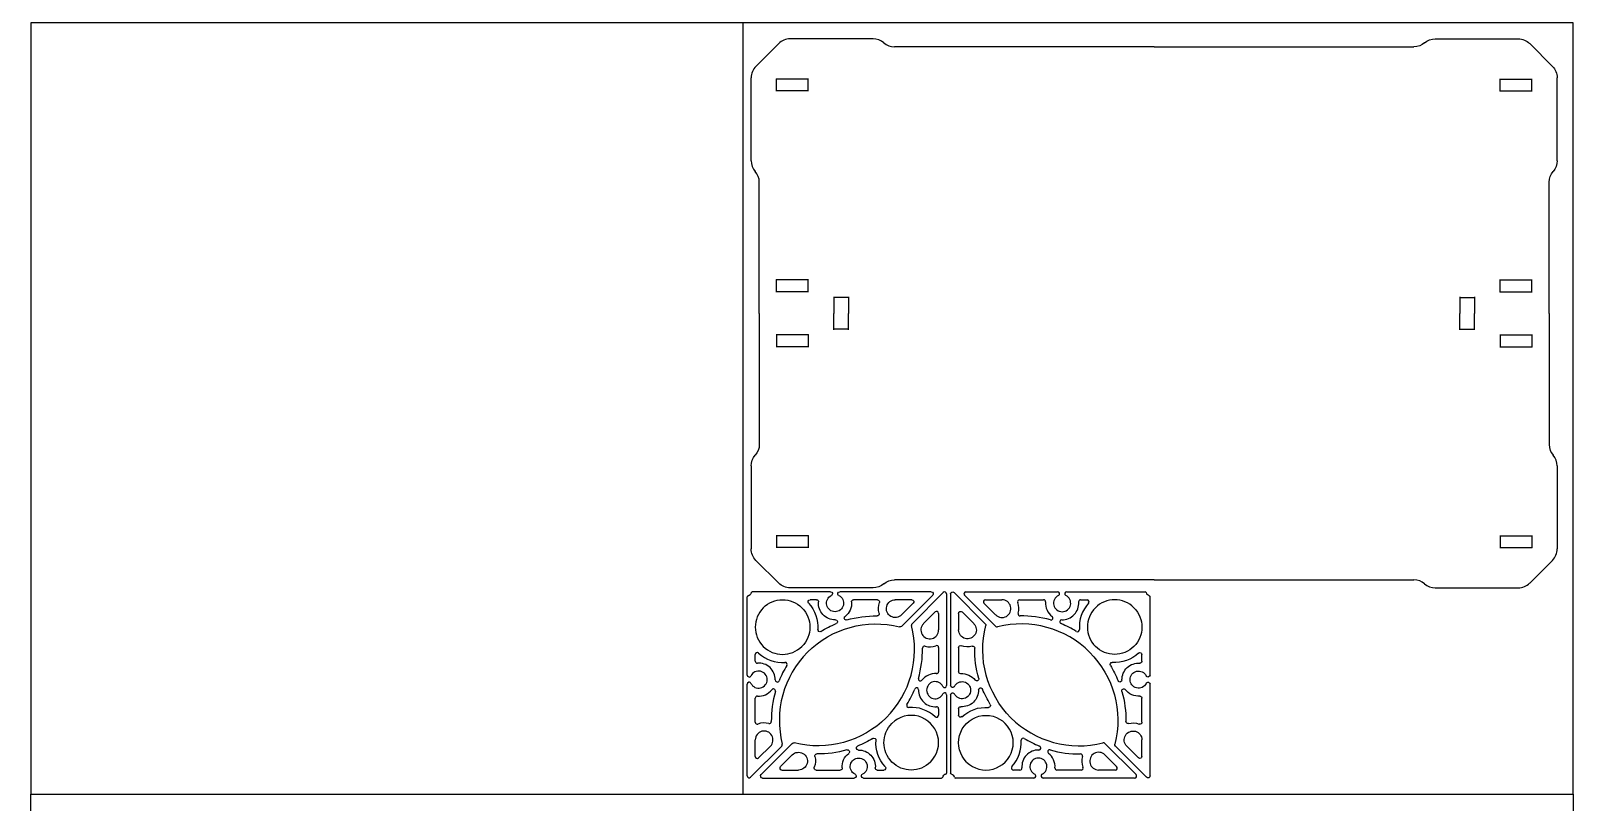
# Model space of a CAD drawing. Header units: inches. Extents: x -248 to 382, y -86 to 166.
# Drawn here: x 89.99 to 113.99, y 31.55 to 43.55 of the extents above; entities that cross this region are included whole.
import ezdxf

# ---------------------------------------------------------------- set-up
doc = ezdxf.new("R2010")
doc.units = ezdxf.units.IN
doc.header["$MEASUREMENT"] = 0
doc.layers.add('CUT', color=1, linetype='Continuous')

# ---------------------------------------------------------------- blocks, each defined once
blk = doc.blocks.new('TrayBottom_Quarter')
for p, q in [((-6.197, 3.843), (-5.843, 4.197)), ((-4.374, 4.27), (-5.666, 4.27)), ((0, 4.145), (-4.043, 4.145)), ((-6.27, 2.374), (-6.27, 3.666)), ((-5.38, 3.645), (-5.88, 3.645)), ((-5.875, 3.455), (-5.875, 3.65)), ((-5.385, 3.455), (-5.385, 3.65)), ((-5.38, 3.46), (-5.88, 3.46)), ((-6.145, 0), (-6.145, 2.043)), ((-5.38, 0.52), (-5.88, 0.52)), ((-5.875, 0.33), (-5.875, 0.525)), ((-5.385, 0.33), (-5.385, 0.525)), ((-5.38, 0.335), (-5.88, 0.335)), ((-4.75, 0.245), (-4.99, 0.245)), ((-4.985, 0.255), (-4.985, 0)), ((-4.755, 0.255), (-4.755, 0))]:
    blk.add_line(p, q)
for centre, start, end in [((-5.666, 4.02), 90, 135), ((-4.374, 4.02), 48.5904, 90), ((-4.043, 4.395), 228.5904, 270), ((-6.02, 3.666), 135, 180), ((-6.02, 2.374), 180, 221.4096), ((-6.395, 2.043), 0, 41.4096)]:
    blk.add_arc(centre, 0.25, start, end)
blk = doc.blocks.new('TrayBottom_Full')
at = {"color": 1}
blk.add_blockref('TrayBottom_Quarter', (0, 0), dxfattribs=at)
at = {"color": 1, "xscale": -1}
blk.add_blockref('TrayBottom_Quarter', (0, 0), dxfattribs=at)
at = {"color": 1, "xscale": -1, "rotation": 180}
blk.add_blockref('TrayBottom_Quarter', (0, 0), dxfattribs=at)
at = {"color": 1, "rotation": 180}
blk.add_blockref('TrayBottom_Quarter', (0, 0), dxfattribs=at)
blk = doc.blocks.new('ArtCorner_Half')
for p, q in [((-2.864, 0), (-1.439, 0)), ((-2.401, -0.538), (-2.886, -0.053)), ((-2.402, -0.361), (-2.584, -0.178)), ((-2.562, -0.125), (-2.304, -0.125)), ((-2.03, -0.125), (-1.655, -0.125)), ((-1.295, 0), (-0.077, 0)), ((-1.079, -0.125), (-0.978, -0.125))]:
    blk.add_line(p, q)
for centre, radius, start, end in [((-2.864, -0.031), 0.0312, 90, 225), ((-0.077, -0.016), 0.0156, 11.537, 90), ((-2.562, -0.156), 0.0312, 90, 225), ((-2.304, -0.263), 0.138, 225, 90), ((-2.03, -0.156), 0.0312, 90, 201.2975), ((-2.304, -0.263), 0.263, 344.0964, 21.2975), ((-1.655, -0.156), 0.0312, 355.6021, 90), ((-1.367, -0.178), 0.258, 175.6021, 232.8048), ((-1.367, -0.178), 0.133, 116.0282, 63.9718), ((-1.439, -0.031), 0.0312, 296.0282, 90), ((-1.367, -0.178), 0.258, 268.8819, 4.3979), ((-1.295, -0.031), 0.0312, 90, 243.9718), ((-1.079, -0.156), 0.0312, 90, 184.3979), ((-0.55, -0.55), 0.55, 137.3468, 183.9614), ((-0.978, -0.156), 0.0312, 317.3468, 90), ((-0.55, -0.55), 0.425, 45, 225), ((0, 0), 0.0625, 191.537, 225), ((-2.021, -0.344), 0.0312, 164.0964, 270.7179), ((-2, -2), 1.625, 73.938, 90.7179), ((-1.542, -0.408), 0.0312, 253.938, 52.8048), ((-1.373, -0.467), 0.0312, 88.8819, 247.7487), ((-2.379, -0.516), 0.0312, 225, 284.3226), ((-2, -2), 1.5, 45, 104.3226), ((-2, -2), 1.625, 58.3276, 67.7487), ((-1.13, -0.59), 0.0312, 238.3276, 3.9614)]:
    blk.add_arc(centre, radius, start, end)
blk = doc.blocks.new('ArtCorner_Full')
blk.add_blockref('ArtCorner_Half', (0, 0))
at = {"xscale": -1, "rotation": 269.9999999999987}
blk.add_blockref('ArtCorner_Half', (0, 0), dxfattribs=at)

msp = doc.modelspace()

# ---------------------------------------------------------------- linework, layer by layer
at = {"layer": 'CUT'}
msp.add_line((101.076, 31.677), (101.076, 43.677), dxfattribs=at)
for points in [[(89.991, 31.677), (113.991, 31.677), (113.991, 43.677), (89.991, 43.677)], [(89.991, 31.677), (113.991, 31.677), (113.991, 19.677), (89.991, 19.677)]]:
    msp.add_lwpolyline(points, close=True, dxfattribs=at)

# ---------------------------------------------------------------- block references
for name, p in [('TrayBottom_Full', (107.471, 39.157)), ('ArtCorner_Full', (107.406, 34.825))]:
    msp.add_blockref(name, p, dxfattribs=at)
at = {"layer": 'CUT', "xscale": -1}
msp.add_blockref('ArtCorner_Full', (101.138, 34.825), dxfattribs=at)
at = {"layer": 'CUT', "xscale": -1, "rotation": 180}
msp.add_blockref('ArtCorner_Full', (104.241, 31.927), dxfattribs=at)
at = {"layer": 'CUT', "rotation": 180}
msp.add_blockref('ArtCorner_Full', (104.303, 31.927), dxfattribs=at)

doc.saveas('drawing.dxf')
